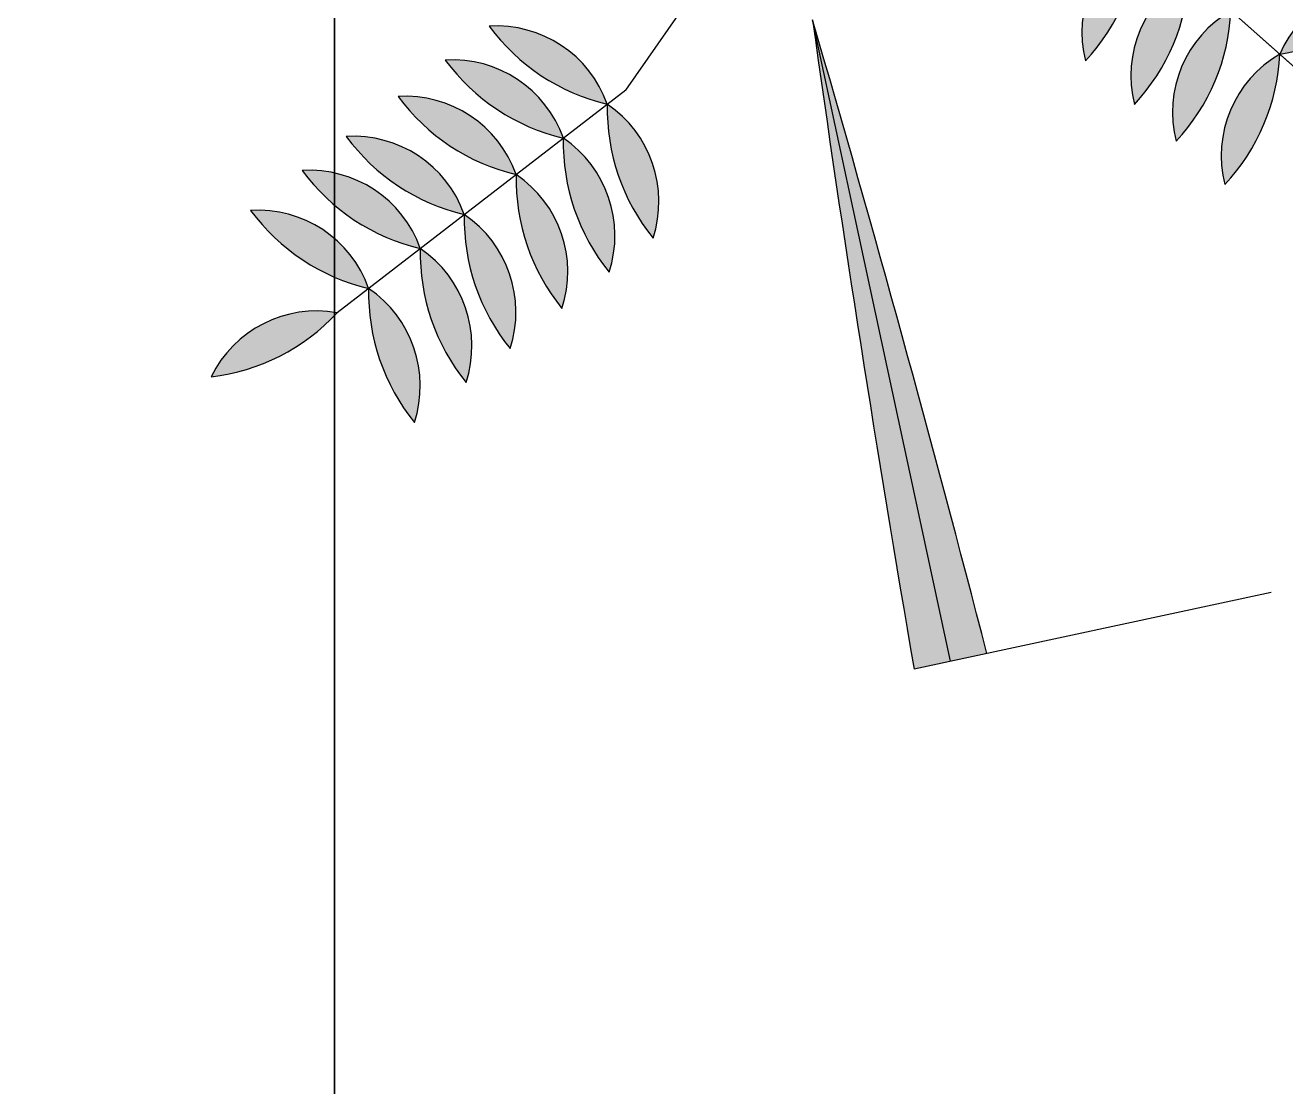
# Model space of a CAD drawing. Header units: millimetres. Extents: x -176651 to 388869, y -469666 to 486614.
# Drawn here: x 249634 to 252441, y 153760 to 156125 of the extents above; entities that cross this region are included whole.
import ezdxf

# ---------------------------------------------------------------- set-up
doc = ezdxf.new("R2010")
doc.units = ezdxf.units.MM
doc.layers.get('Defpoints').update_dxf_attribs({"color": 252})
doc.layers.add('A- FURNITURE', color=252, linetype='Continuous', lineweight=0)
for name, color, linetype in [('ad-Plot Boundary', 8, 'Continuous'), ('ad-Road', 8, 'Continuous'), ('ad-Road Hatch', 8, 'Continuous')]:
    doc.layers.add(name, color=color, linetype=linetype)

# ---------------------------------------------------------------- blocks, each defined once
blk = doc.blocks.new('A$C4fb60e89')
at = {"layer": 'ad-Road Hatch', "ltscale": 5, "transparency": 33554687}
h = blk.add_hatch(dxfattribs=at)
h.set_pattern_fill('AR-HBONE', color=256, scale=15)
h.set_pattern_definition([(45, (-193247.7, -428758.8), (0, 2155.2615), [4572, -1524]), (135, (-192170.1, -427681.1), (2e-13, 2155.2615), [4572, -1524])])
h.paths.add_polyline_path([(175594.5, -250241), (169177.9, -249341.1), (167473.5, -249057.1), (167473.5, -138693.9), (101313.5, -138693.9), (101313.5, -199953.9), (101307.7, -237994.6), (101040.4, -268291), (101007.7, -280967.7), (101066.4, -293683.6), (101242.5, -311127.2), (100909.9, -319343.6), (100949.1, -333937.5), (100668.7, -366959.6), (100727.3, -390982.9), (100668.7, -404585.6), (100538.2, -420418.5), (100466.5, -428758.8), (92426.2, -427265.5), (92163.5, -427209.5), (92163.5, -321453.9), (24803.5, -321453.9), (24803.5, -412960.5), (15653.5, -411028.6), (15653.5, -321452.2), (-19535.1, -321452.2), (-34427.5, -319476.7), (-65207.4, -315394.6), (-171770.1, -301268.1), (-185853.9, -298333.1), (-193247.7, -296831.5), (-193244, -292907.6), (-191913.8, -285219.4), (-191838.8, -284678.8), (-183397.4, -286393.2), (-169722.9, -289242.8), (-53141.2, -304697.5), (-18730.1, -309262.2), (15653.3, -309262.2), (15653.5, 703.4), (24803.5, 1114.6), (24803.5, -129543.9), (92163.5, -129543.9), (92163.5, 15133.3), (101313.5, 17712.8), (101313.5, -129543.9), (167473.5, -129543.9), (167473.5, 35551.6), (175738, 37855), (175848.8, 28595.3), (175835.8, 25947.4), (175777.1, 14040.5), (175855.3, 2315.8), (175659.7, -18036.1), (175731.4, -34038.6), (175718.4, -46839.2), (175672.7, -63402.4), (175816.2, -82071.9), (175542.3, -106356), (175490.2, -124640.8), (175574.9, -145018.8), (175731.4, -168892), (175796.6, -181268.8), (175796.6, -192667.4), (175744.5, -208200.3), (175829.2, -223276.8), (175887.9, -234871.1)])
h.paths.add_polyline_path([(24803.5, -309263.9), (92163.5, -309263.9), (92163.5, -138693.9), (24803.5, -138693.9)], flags=16)
blk = doc.blocks.new('zw$A88E')
at = {"layer": 'ad-Plot Boundary'}
for points in [[(-150934.5, -314068.9), (-117254.5, -314068.9), (-117254.5, -266698.9), (-150934.5, -266698.9)], [(-117254.5, -347118.9), (-83574.5, -347118.9), (-83574.5, -307368.9), (-117254.5, -307368.9)]]:
    blk.add_lwpolyline(points, close=True, dxfattribs=at)
blk = doc.blocks.new('RGBB')
at = {"layer": 'Defpoints', "linetype": 'Continuous', "true_color": 0x999b37, "transparency": 33554559}
for points in [[(260795.233, 1945753.5972, 0.177771), (260795.4411, 1945753.3602, 0.334535)], [(260795.1188, 1945753.5499, 0.177771), (260795.3268, 1945753.313, 0.334535)], [(260794.9962, 1945753.4991, 0.177771), (260795.2042, 1945753.2622, 0.334535)], [(260794.8613, 1945753.4433, 0.177771), (260795.0694, 1945753.2064, 0.334535)], [(260795.7705, 1945751.9667), (260795.8531, 1945751.9623), (260795.9313, 1945753.422, 0.007963)], [(260795.8531, 1945751.9623), (260795.9358, 1945751.9578, 0.007963), (260795.9313, 1945753.422)], [(260796.494, 1945753.1743, 0.177771), (260796.6881, 1945753.4227, 0.334535)], [(260794.7469, 1945753.396, 0.177771), (260794.955, 1945753.1591, 0.334535)], [(260795.4411, 1945753.3602, 0.177771), (260795.4613, 1945753.0456, 0.334535)], [(260794.6126, 1945753.3404, 0.177771), (260794.8207, 1945753.1035, 0.334535)], [(260795.3268, 1945753.313, 0.177771), (260795.347, 1945752.9983, 0.334535)], [(260796.5738, 1945753.0522, 0.177771), (260796.768, 1945753.3006, 0.334535)], [(260795.2042, 1945753.2622, 0.177771), (260795.2244, 1945752.9476, 0.334535)], [(260795.0694, 1945753.2064, 0.177771), (260795.0896, 1945752.8918, 0.334535)], [(260796.6416, 1945752.9485, 0.177771), (260796.8358, 1945753.1969, 0.334535)], [(260794.955, 1945753.1591, 0.177771), (260794.9752, 1945752.8444, 0.334535)], [(260796.9153, 1945753.0753, 0.177771), (260797.2207, 1945753.1536, 0.334535)], [(260794.4304, 1945753.0054, 0.177771), (260794.7391, 1945753.0697, 0.334535)], [(260794.8207, 1945753.1035, 0.177771), (260794.8409, 1945752.7888, 0.334535)], [(260796.7211, 1945752.8269, 0.177771), (260796.9153, 1945753.0753, 0.334535)]]:
    blk.add_hatch(color=55, dxfattribs=at).paths.add_polyline_path(points)
at = {"layer": 'Defpoints', "color": 55, "linetype": 'Continuous', "true_color": 0x999b37, "transparency": 33554559}
for p, q in [((260796.5195, 1945753.6807, 129.9135), (260796.9602, 1945753.0067, 129.9135)), ((260796.5195, 1945753.6807, 129.9135), (260796.9636, 1945753.0014, 129.9135)), ((260795.489, 1945753.3801, 129.9135), (260795.8042, 1945753.643, 129.9135)), ((260795.8531, 1945751.9623, 129.9135), (260795.9313, 1945753.422, 129.9135)), ((260795.489, 1945753.3801, 129.9135), (260794.7391, 1945753.0697, 129.9135)), ((260795.489, 1945753.3801, 129.9135), (260794.7391, 1945753.0697, 129.9135)), ((260796.5821, 1945751.9232, 129.9135), (260795.7705, 1945751.9667, 129.9135))]:
    blk.add_line(p, q, dxfattribs=at)
for centre, radius, start, end in [((260795.1798, 1945753.3406, 129.9135), 0.262, 4.2964, 78.2839), ((260795.6597, 1945753.762, 129.9135), 0.4574, 201.1297, 241.4506), ((260795.0656, 1945753.2933, 129.9135), 0.262, 4.2964, 78.2839), ((260795.5454, 1945753.7148, 129.9135), 0.4574, 201.1297, 241.4506), ((260794.943, 1945753.2426, 129.9135), 0.262, 4.2964, 78.2839), ((260795.4228, 1945753.664, 129.9135), 0.4574, 201.1297, 241.4506), ((260794.8081, 1945753.1868, 129.9135), 0.262, 4.2964, 78.2839), ((260795.288, 1945753.6082, 129.9135), 0.4574, 201.1297, 241.4506), ((260841.5386, 1945747.6449, 129.9135), 45.9717, 172.7808, 174.60572), ((260749.9679, 1945752.55, 129.9135), 45.9717, 359.26191, 1.08683), ((260796.7559, 1945753.1696, 129.9135), 0.262, 104.9925, 178.98), ((260796.2527, 1945753.563, 129.9135), 0.4574, 301.8258, 342.1467), ((260794.6937, 1945753.1394, 129.9135), 0.262, 4.2964, 78.2839), ((260795.1736, 1945753.5609, 129.9135), 0.4574, 201.1297, 241.4506), ((260795.8797, 1945753.2305, 129.9135), 0.4574, 163.5152, 203.8361), ((260795.2423, 1945753.1895, 129.9135), 0.262, 326.6819, 40.6694), ((260794.5594, 1945753.0839, 129.9135), 0.262, 4.2964, 78.2839), ((260795.0393, 1945753.5053, 129.9135), 0.4574, 201.1297, 241.4506), ((260795.7654, 1945753.1832, 129.9135), 0.4574, 163.5152, 203.8361), ((260795.1281, 1945753.1422, 129.9135), 0.262, 326.6819, 40.6694), ((260796.8357, 1945753.0475, 129.9135), 0.262, 104.9925, 178.98), ((260796.3326, 1945753.4408, 129.9135), 0.4574, 301.8258, 342.1467), ((260795.6428, 1945753.1324, 129.9135), 0.4574, 163.5152, 203.8361), ((260795.0055, 1945753.0915, 129.9135), 0.262, 326.6819, 40.6694), ((260795.508, 1945753.0766, 129.9135), 0.4574, 163.5152, 203.8361), ((260794.8707, 1945753.0357, 129.9135), 0.262, 326.6819, 40.6694), ((260796.9035, 1945752.9439, 129.9135), 0.262, 104.9925, 178.98), ((260796.4004, 1945753.3372, 129.9135), 0.4574, 301.8258, 342.1467), ((260795.3936, 1945753.0293, 129.9135), 0.4574, 163.5152, 203.8361), ((260794.7562, 1945752.9883, 129.9135), 0.262, 326.6819, 40.6694), ((260797.1199, 1945752.9117, 129.9135), 0.262, 67.378, 141.3655), ((260796.9614, 1945753.5304, 129.9135), 0.4574, 264.2113, 304.5322), ((260794.6274, 1945752.8327, 129.9135), 0.262, 64.7814, 138.7689), ((260795.2593, 1945752.9737, 129.9135), 0.4574, 163.5152, 203.8361), ((260794.6219, 1945752.9327, 129.9135), 0.262, 326.6819, 40.6694), ((260794.4971, 1945753.4579, 129.9135), 0.4574, 261.6147, 301.9356), ((260796.9831, 1945752.8222, 129.9135), 0.262, 104.9925, 178.98), ((260796.4799, 1945753.2155, 129.9135), 0.4574, 301.8258, 342.1467)]:
    blk.add_arc(centre, radius, start, end, dxfattribs=at)
blk = doc.blocks.new('zw$1761')
at = {"color": 6, "xscale": 39.3712485404797, "yscale": 39.3712485404797, "zscale": 39.3712485404797, "rotation": 15.20137085992779}
blk.add_blockref('RGBB', (10181717.53, -76617274.75, -5762.4), dxfattribs=at)

msp = doc.modelspace()

# ---------------------------------------------------------------- block references
at = {"layer": 'ad-Road', "ltscale": 5}
msp.add_blockref('A$C4fb60e89', (191838.8, 428758.8), dxfattribs=at)

# ---------------------------------------------------------------- next in the draw order: block references
at = {"layer": 'A- FURNITURE', "color": 6, "xscale": 25.39807961885639, "yscale": 25.39807961885639, "zscale": 25.39807961885639}
msp.add_blockref('zw$1761', (173126.7, 121263.1), dxfattribs=at)
at = {"layer": 'ad-Plot Boundary', "ltscale": 5}
msp.add_blockref('zw$A88E', (367576.8, 466613.8), dxfattribs=at)

doc.saveas('drawing.dxf')
